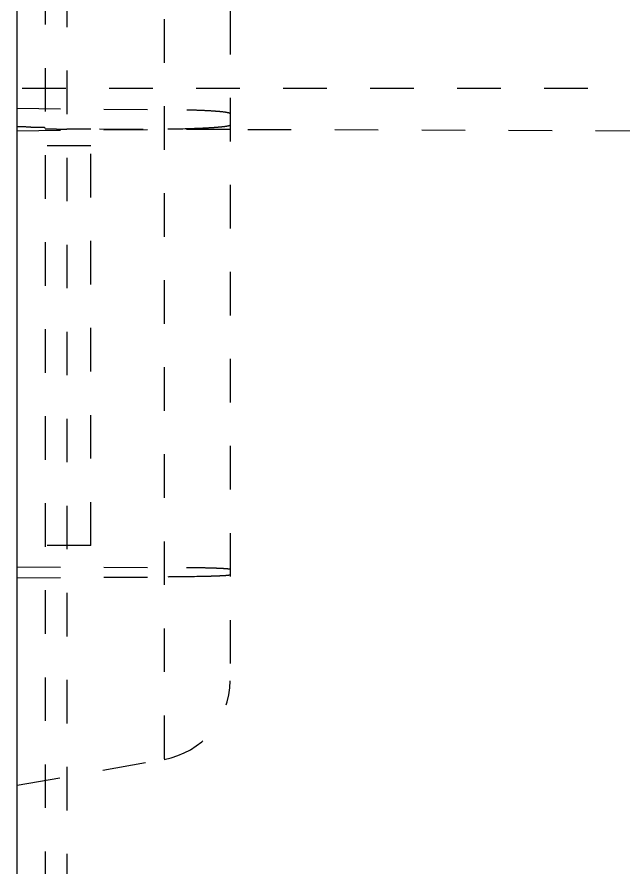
# Model space of a CAD drawing. Header units: millimetres. Extents: x 1147 to 12155, y -6137 to -4403.
# Drawn here: x 3268.09 to 3290.88, y -5253.88 to -5221.93 of the extents above; entities that cross this region are included whole.
import ezdxf

# ---------------------------------------------------------------- set-up
doc = ezdxf.new("R2010")
doc.units = ezdxf.units.MM
doc.header["$LTSCALE"] = 16.335
doc.linetypes.add('HIDDEN', pattern=[0.2, 0.1, -0.1])
doc.layers.get('0').update_dxf_attribs({"linetype": 'CONTINUOUS'})
doc.layers.add('DEFAULT_2', color=8, linetype='HIDDEN')

msp = doc.modelspace()

# ---------------------------------------------------------------- linework, layer by layer
at = {"color": 7, "linetype": 'Continuous'}
msp.add_line((3268.086, -5503.772), (3268.086, -5023.709), dxfattribs=at)
at = {"layer": 'DEFAULT_2', "color": 8, "linetype": 'HIDDEN'}
for p, q in [((3269.144, -5200.981), (3269.144, -5316.562)), ((3269.958, -5201.076), (3269.958, -5316.467)), ((3273.607, -5218.745), (3273.607, -5249.798)), ((3276.086, -5221.699), (3276.086, -5246.844)), ((3315.656, -5224.612), (3268.086, -5224.612)), ((3268.086, -5225.357), (3273.607, -5225.407)), ((3268.086, -5226.198), (3273.607, -5226.146)), ((3270.86, -5226.141), (3269.958, -5226.138)), ((3276.086, -5226.159), (3270.86, -5226.141)), ((3291.451, -5226.211), (3276.086, -5226.159)), ((3270.858, -5226.772), (3268.086, -5226.772)), ((3270.858, -5241.772), (3270.858, -5226.772)), ((3270.858, -5241.772), (3268.086, -5241.772)), ((3268.086, -5242.57), (3273.607, -5242.595)), ((3268.086, -5242.978), (3273.607, -5242.953)), ((3268.086, -5250.772), (3273.607, -5249.798))]:
    msp.add_line(p, q, dxfattribs=at)
for centre, radius, start, end in [((3268.138, -5280.551), 54.492, 89.5021, 90.054), ((3273.086, -5246.844), 3, 280, 0)]:
    msp.add_arc(centre, radius, start, end, dxfattribs=at)
for points, knots in [([(3276.086, -5225.56), (3276.086, -5225.554), (3276.068, -5225.541), (3276.01, -5225.524), (3275.876, -5225.501), (3275.659, -5225.479), (3275.361, -5225.458), (3274.995, -5225.439), (3274.403, -5225.418), (3273.934, -5225.41), (3273.607, -5225.407)], [0, 0, 0, 0, 0.007112, 0.021854, 0.077102, 0.166343, 0.286897, 0.435331, 0.607291, 1, 1, 1, 1]), ([(3268.611, -5226.061), (3268.65, -5226.061), (3268.779, -5226.062), (3268.909, -5226.064), (3269.001, -5226.067)], [0, 0, 0, 0, 0.296419, 1, 1, 1, 1]), ([(3276.086, -5225.989), (3276.086, -5225.995), (3276.069, -5226.008), (3276.01, -5226.026), (3275.876, -5226.05), (3275.659, -5226.072), (3275.484, -5226.085), (3275.384, -5226.091)], [0, 0, 0, 0, 0.025165, 0.076689, 0.269271, 0.580138, 1, 1, 1, 1]), ([(3269.001, -5226.067), (3269.021, -5226.068), (3269.056, -5226.07), (3269.104, -5226.069), (3269.125, -5226.075), (3269.144, -5226.073), (3269.144, -5226.076)], [0, 0, 0, 0, 0.4289, 0.741566, 0.933225, 1, 1, 1, 1]), ([(3269.144, -5226.12), (3269.144, -5226.126), (3269.176, -5226.12), (3269.209, -5226.13), (3269.286, -5226.128), (3269.381, -5226.132), (3269.502, -5226.134), (3269.696, -5226.137), (3269.851, -5226.137), (3269.958, -5226.138)], [0, 0, 0, 0, 0.01881, 0.073234, 0.161895, 0.282457, 0.431293, 0.604506, 1, 1, 1, 1]), ([(3275.384, -5226.091), (3275.261, -5226.099), (3274.669, -5226.13), (3274.076, -5226.142), (3273.607, -5226.146)], [0, 0, 0, 0, 0.208168, 1, 1, 1, 1]), ([(3276.086, -5242.669), (3276.086, -5242.665), (3276.064, -5242.661), (3276.036, -5242.654), (3275.976, -5242.649), (3275.899, -5242.642), (3275.798, -5242.637), (3275.625, -5242.628), (3275.361, -5242.619), (3274.995, -5242.61), (3274.571, -5242.603), (3274.102, -5242.598), (3273.775, -5242.596), (3273.607, -5242.595)], [0, 0, 0, 0, 0.005324, 0.019349, 0.042291, 0.074068, 0.114517, 0.163278, 0.284101, 0.433025, 0.605643, 0.796892, 1, 1, 1, 1]), ([(3275.384, -5242.927), (3275.261, -5242.93), (3274.669, -5242.945), (3274.076, -5242.951), (3273.607, -5242.953)], [0, 0, 0, 0, 0.208028, 1, 1, 1, 1]), ([(3276.086, -5242.877), (3276.086, -5242.881), (3276.064, -5242.886), (3276.035, -5242.892), (3275.976, -5242.898), (3275.899, -5242.904), (3275.798, -5242.91), (3275.625, -5242.919), (3275.484, -5242.923), (3275.384, -5242.927)], [0, 0, 0, 0, 0.018861, 0.068265, 0.149025, 0.260867, 0.403217, 0.574817, 1, 1, 1, 1])]:
    msp.add_open_spline(points, degree=3, knots=knots, dxfattribs=at)

doc.saveas('drawing.dxf')
